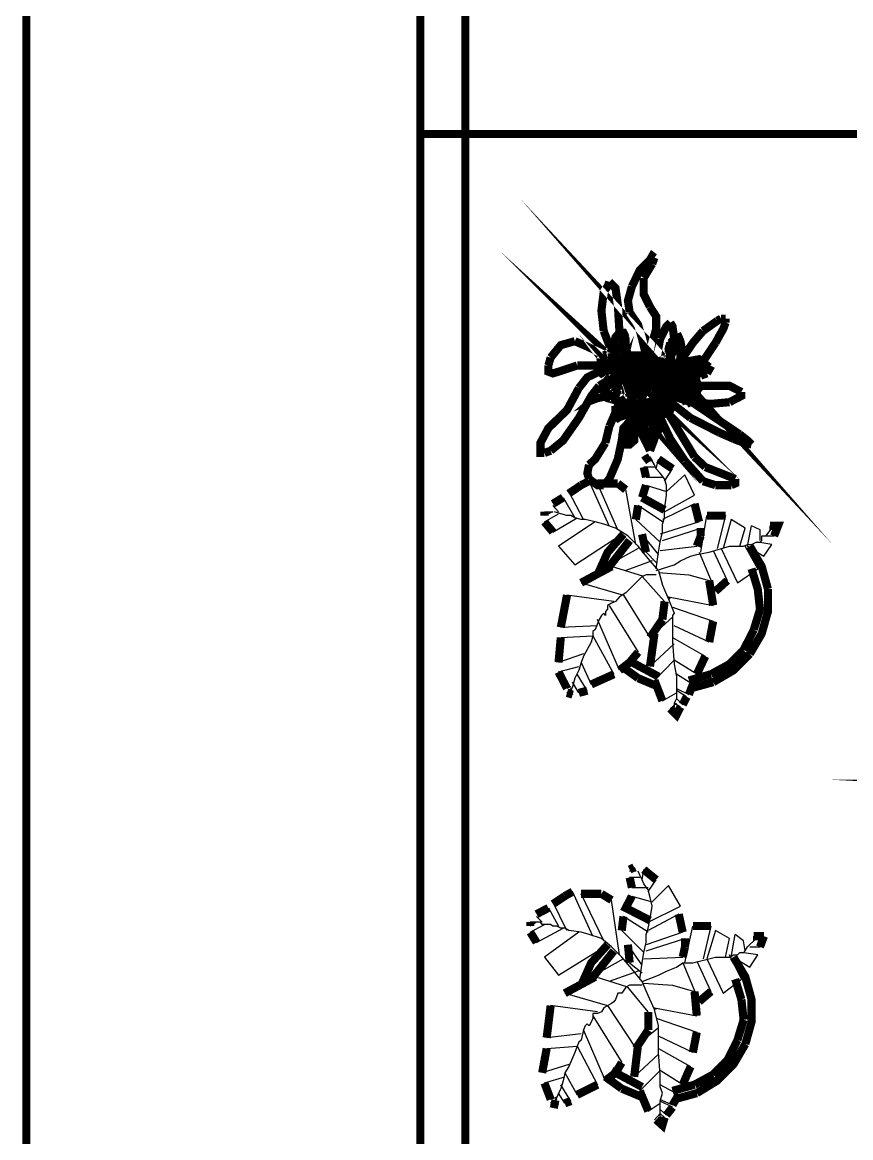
# Model space of a CAD drawing. Header units: inches. Extents: x -524 to 1067, y -71 to 1110.
# Drawn here: x 321.6 to 416.1, y 299.3 to 426.5 of the extents above; entities that cross this region are included whole.
import ezdxf

# ---------------------------------------------------------------- set-up
doc = ezdxf.new("R2010")
doc.units = ezdxf.units.IN
doc.header["$MEASUREMENT"] = 0
doc.layers.add('P', color=7, linetype='Continuous')

msp = doc.modelspace()

# ---------------------------------------------------------------- linework, layer by layer
at = {"layer": 'P', "const_width": 0.927058823529412}
for points in [[(322.0245613318464, -70.81108698948174), (322.0245613318464, 746.8657448771235), (1045.838512235043, 746.8657448771235), (1045.838512235043, -42.29125373334466)], [(366.9613654078075, -19.82285169536408), (366.9613654078075, 604.0731371883787)], [(372.1112866676501, 604.0731371883787), (372.1112866676501, -14.73862751750396)], [(366.9613654078075, 413.7705897126953), (435.8484057042413, 413.7705897126953)], [(395.2877572558853, 387.6304507594763), (396.1892672141994, 386.6668935570677), (395.7403371539863, 387.1815206992632)], [(389.4954645277705, 387.6304507594763), (389.9443945879837, 387.1815206992632), (389.236326037729, 387.8238921675356)], [(391.1050430363393, 396.386411852575), (392.0065529946532, 398.2551288511854), (393.163551605121, 399.4121274616531)], [(393.4226900951628, 398.9631974014401), (392.4554830548664, 397.3536188928713)], [(393.163551605121, 399.4121274616531), (393.4226900951628, 399.8647073597541), (393.6818285852046, 399.6712659516948)], [(393.6818285852046, 399.6712659516948), (393.4226900951628, 398.9631974014401)], [(387.8858860192017, 391.3021876747148), (387.62674752916, 393.6198347335383), (387.8858860192017, 395.7440403843025), (388.3348160794148, 396.386411852575), (388.5282574874741, 396.9010389947704)], [(388.5282574874741, 396.9010389947704), (388.7873959775159, 396.6455503426166)], [(388.7873959775159, 396.6455503426166), (389.236326037729, 396.1929704445156), (389.4954645277705, 394.327903283793), (389.6889059358298, 391.1087462666554)], [(392.4554830548664, 397.3536188928713), (392.4554830548664, 395.4849018942609), (393.163551605121, 394.0687647937514)], [(390.8459045462976, 393.4263933254791), (390.6524631382383, 394.7768333440061), (391.1050430363393, 396.386411852575)], [(393.163551605121, 394.0687647937514), (393.8716201553759, 392.9738134273781), (393.8716201553759, 391.5576763268686), (392.9701101970618, 388.2764720656365)], [(392.7146215449081, 388.5319607177903), (392.2620416468071, 390.4006777164008), (391.813111586594, 392.0102562249695), (390.8459045462976, 393.4263933254791)], [(401.2771412299473, 392.7183247752242), (400.8245613318466, 392.4591862851826)], [(401.791768372143, 392.7183247752242), (401.2771412299473, 392.7183247752242)], [(401.791768372143, 392.2657448771233), (401.791768372143, 392.7183247752242)], [(394.3242000534767, 390.4006777164008), (395.0322686037318, 391.8168148169103), (395.4811986639445, 392.2657448771233)], [(395.4811986639445, 392.2657448771233), (395.7403371539863, 391.8168148169103), (395.9337785620455, 390.4006777164008)], [(400.8245613318466, 392.4591862851826), (399.2149828232778, 391.3021876747148)], [(400.6347697616752, 389.9480978182998), (401.5326298821012, 391.5576763268686), (401.791768372143, 392.2657448771233)], [(381.8344548010452, 388.2764720656365), (382.991453411513, 389.692609166146), (384.6010319200816, 390.141539226359)], [(384.6010319200816, 390.141539226359), (386.2106104286506, 389.4334706761044)], [(391.3641815263809, 382.9951566418292), (391.813111586594, 382.4805294996337), (391.1050430363393, 383.4477365399301), (390.3969744860844, 383.6411779479894), (389.6889059358298, 383.1885980498885)], [(388.7873959775159, 388.9845406158912), (387.8858860192017, 391.3021876747148)], [(388.7873959775159, 389.4334706761044), (389.0465344675574, 390.141539226359), (389.4954645277705, 390.59411912446), (390.1378359960429, 390.8496077766138), (390.3969744860844, 390.4006777164008)], [(389.236326037729, 384.3492464982442), (389.4954645277705, 385.0573150484989), (389.9443945879837, 386.9223822092215), (389.4954645277705, 386.0208722509075)], [(390.3969744860844, 390.59411912446), (390.1378359960429, 391.1087462666554), (389.6889059358298, 391.1087462666554), (389.236326037729, 390.59411912446), (389.0465344675574, 389.692609166146), (389.4954645277705, 388.0830306575772), (389.9443945879837, 387.6304507594763)], [(390.3969744860844, 385.7653835987537), (390.1378359960429, 386.9223822092215), (390.1378359960429, 388.0830306575772), (390.3969744860844, 389.240029268045), (390.3969744860844, 390.59411912446)], [(390.3969744860844, 390.4006777164008), (390.3969744860844, 388.9845406158912), (390.1378359960429, 387.6304507594763)], [(393.8716201553759, 385.506245108712), (393.6818285852046, 386.9223822092215), (394.3242000534767, 390.4006777164008)], [(395.2877572558853, 388.791099207832), (395.4811986639445, 389.692609166146), (395.9337785620455, 390.141539226359)], [(396.8973357644543, 388.791099207832), (396.6418471123004, 390.141539226359), (396.4484057042412, 390.59411912446), (395.9337785620455, 390.4006777164008), (395.4811986639445, 389.9480978182998)], [(395.9337785620455, 390.141539226359), (396.4484057042412, 390.141539226359)], [(399.2149828232778, 391.3021876747148), (398.0579842128097, 389.9480978182998), (396.1892672141994, 387.1815206992632)], [(396.4484057042412, 390.141539226359), (396.6418471123004, 389.692609166146)], [(386.2106104286506, 389.4334706761044), (388.079327427261, 388.5319607177903)], [(389.9443945879837, 387.6304507594763), (389.236326037729, 388.5319607177903), (388.5282574874741, 388.791099207832), (387.8858860192017, 388.5319607177903)], [(389.4954645277705, 387.8238921675356), (388.7873959775159, 389.4334706761044)], [(390.3969744860844, 388.2764720656365), (390.1378359960429, 389.4334706761044), (389.9443945879837, 389.692609166146), (389.236326037729, 388.791099207832)], [(389.236326037729, 388.791099207832), (389.4954645277705, 387.6304507594763)], [(390.3969744860844, 389.240029268045), (390.8459045462976, 388.2764720656365)], [(396.4484057042412, 389.240029268045), (395.9337785620455, 389.240029268045), (395.4811986639445, 388.2764720656365), (395.9337785620455, 386.9223822092215), (396.1892672141994, 386.6668935570677), (395.4811986639445, 387.3749621073225), (394.5796887056306, 387.1815206992632), (394.3242000534767, 386.2143136589668)], [(395.4811986639445, 389.9480978182998), (395.2877572558853, 389.240029268045), (395.7403371539863, 387.6304507594763)], [(395.7403371539863, 387.1815206992632), (395.2877572558853, 388.791099207832)], [(396.6418471123004, 389.692609166146), (396.6418471123004, 388.2764720656365), (396.4484057042412, 387.1815206992632), (396.4484057042412, 386.0208722509075), (396.6418471123004, 384.7981765584573)], [(396.6418471123004, 387.8238921675356), (396.6418471123004, 388.9845406158912), (396.4484057042412, 389.240029268045)], [(396.4484057042412, 387.3749621073225), (396.8973357644543, 388.791099207832)], [(399.2149828232778, 387.8238921675356), (400.6347697616752, 389.9480978182998)], [(381.5753163110037, 387.3749621073225), (381.8344548010452, 388.2764720656365)], [(387.8858860192017, 388.5319607177903), (387.3712588770063, 387.8238921675356)], [(387.3712588770063, 387.3749621073225), (387.62674752916, 388.0830306575772)], [(387.3712588770063, 387.8238921675356), (387.3712588770063, 387.1815206992632), (387.8858860192017, 386.9223822092215), (388.3348160794148, 387.3749621073225)], [(387.62674752916, 388.0830306575772), (388.3348160794148, 388.2764720656365)], [(388.3348160794148, 387.8238921675356), (388.079327427261, 386.6668935570677)], [(388.3348160794148, 388.2764720656365), (389.0465344675574, 388.2764720656365)], [(389.236326037729, 387.8238921675356), (388.3348160794148, 387.8238921675356)], [(388.3348160794148, 387.3749621073225), (389.6889059358298, 387.6304507594763)], [(389.0465344675574, 388.2764720656365), (389.9443945879837, 387.3749621073225)], [(391.813111586594, 387.8238921675356), (392.7146215449081, 387.3749621073225), (392.4554830548664, 386.9223822092215), (392.0065529946532, 386.9223822092215), (389.9443945879837, 387.1815206992632), (390.1378359960429, 386.9223822092215), (391.1050430363393, 386.4734521490084), (391.813111586594, 385.506245108712), (391.1050430363393, 384.604735150398), (390.8459045462976, 384.3492464982442), (390.6524631382383, 384.7981765584573)], [(389.9443945879837, 387.3749621073225), (389.4954645277705, 387.8238921675356)], [(389.6889059358298, 387.6304507594763), (389.9443945879837, 387.3749621073225), (389.4954645277705, 386.9223822092215)], [(390.6524631382383, 384.7981765584573), (390.3969744860844, 385.7653835987537), (389.9443945879837, 386.6668935570677), (389.9443945879837, 387.6304507594763), (390.3969744860844, 388.2764720656365)], [(389.9443945879837, 387.1815206992632), (390.8459045462976, 387.8238921675356)], [(390.1378359960429, 387.6304507594763), (389.9443945879837, 386.6668935570677)], [(390.1378359960429, 387.6304507594763), (391.1050430363393, 388.5319607177903), (392.4554830548664, 388.5319607177903)], [(391.1050430363393, 388.0830306575772), (390.1378359960429, 387.3749621073225)], [(392.9701101970618, 387.1815206992632), (390.1378359960429, 387.6304507594763)], [(390.1378359960429, 387.6304507594763), (390.3969744860844, 387.3749621073225)], [(390.8459045462976, 387.8238921675356), (391.813111586594, 387.8238921675356)], [(392.2620416468071, 388.2764720656365), (391.1050430363393, 388.0830306575772)], [(392.7146215449081, 386.9223822092215), (393.4226900951628, 387.1815206992632), (393.6818285852046, 387.3749621073225), (392.2620416468071, 388.2764720656365)], [(392.4554830548664, 388.5319607177903), (393.6818285852046, 387.8238921675356)], [(393.6818285852046, 387.8238921675356), (393.4226900951628, 387.3749621073225)], [(394.1307586454175, 387.8238921675356), (393.6818285852046, 387.3749621073225)], [(393.6818285852046, 386.9223822092215), (394.1307586454175, 387.6304507594763)], [(394.8388271956724, 388.0830306575772), (394.1307586454175, 387.8238921675356)], [(394.1307586454175, 387.6304507594763), (394.5796887056306, 387.8238921675356), (395.2877572558853, 387.6304507594763)], [(396.1892672141994, 387.1815206992632), (395.4811986639445, 388.0830306575772), (394.8388271956724, 388.0830306575772)], [(395.7403371539863, 387.6304507594763), (396.1892672141994, 387.1815206992632)], [(396.6418471123004, 385.3128037006527), (396.1892672141994, 386.2143136589668), (396.4484057042412, 386.9223822092215), (396.6418471123004, 387.8238921675356)], [(396.4484057042412, 387.1815206992632), (397.3499156625553, 387.8238921675356)], [(399.6675627213788, 386.4734521490084), (399.9230513735324, 386.9223822092215), (398.5069142730231, 387.6304507594763), (397.3499156625553, 387.6304507594763), (396.4484057042412, 386.6668935570677)], [(397.3499156625553, 387.8238921675356), (398.7660527630646, 388.0830306575772), (399.9230513735324, 387.1815206992632)], [(384.8601704101234, 387.3749621073225), (382.7359647593591, 386.6668935570677), (382.0935932910868, 386.4734521490084), (381.5753163110037, 386.6668935570677), (381.5753163110037, 387.3749621073225)], [(387.3712588770063, 387.3749621073225), (384.8601704101234, 387.3749621073225)], [(385.0536118181828, 384.7981765584573), (386.0171690205914, 386.0208722509075), (387.3712588770063, 386.6668935570677)], [(388.3348160794148, 386.9223822092215), (387.62674752916, 386.4734521490084), (387.3712588770063, 386.6668935570677), (387.3712588770063, 387.3749621073225)], [(387.8858860192017, 383.8966666001432), (388.3348160794148, 385.3128037006527), (389.4954645277705, 386.4734521490084), (389.6889059358298, 386.9223822092215), (388.3348160794148, 386.9223822092215)], [(389.4954645277705, 386.9223822092215), (388.3348160794148, 385.7653835987537), (388.079327427261, 384.3492464982442), (388.3348160794148, 383.8966666001432), (389.0465344675574, 383.8966666001432)], [(388.079327427261, 386.6668935570677), (388.7873959775159, 386.9223822092215), (389.6889059358298, 387.1815206992632)], [(389.6889059358298, 387.1815206992632), (389.9443945879837, 386.9223822092215), (389.4954645277705, 386.6668935570677), (388.7873959775159, 385.7653835987537)], [(389.4954645277705, 384.7981765584573), (389.6889059358298, 386.2143136589668), (389.9443945879837, 387.3749621073225)], [(391.5539730965525, 386.2143136589668), (390.1378359960429, 386.9223822092215), (389.9443945879837, 387.1815206992632)], [(389.9443945879837, 387.1815206992632), (392.7146215449081, 386.9223822092215)], [(389.9443945879837, 386.6668935570677), (390.3969744860844, 385.506245108712)], [(390.3969744860844, 387.3749621073225), (391.5539730965525, 386.6668935570677)], [(391.5539730965525, 386.9223822092215), (393.6818285852046, 385.3128037006527)], [(391.5539730965525, 386.6668935570677), (392.2620416468071, 386.0208722509075), (392.2620416468071, 385.3128037006527)], [(391.813111586594, 386.9223822092215), (393.4226900951628, 385.506245108712)], [(393.4226900951628, 387.3749621073225), (392.9701101970618, 387.1815206992632)], [(392.9701101970618, 386.9223822092215), (393.163551605121, 385.3128037006527)], [(393.6818285852046, 385.3128037006527), (393.163551605121, 385.7653835987537), (392.9701101970618, 386.9223822092215)], [(393.6818285852046, 387.3749621073225), (393.6818285852046, 386.4734521490084)], [(394.5796887056306, 386.4734521490084), (393.8716201553759, 386.0208722509075), (393.6818285852046, 386.2143136589668), (393.6818285852046, 386.9223822092215)], [(393.6818285852046, 386.4734521490084), (394.1307586454175, 386.4734521490084)], [(394.1307586454175, 386.4734521490084), (394.5796887056306, 386.6668935570677)], [(395.7403371539863, 386.4734521490084), (394.8388271956724, 385.0573150484989), (394.3242000534767, 383.6411779479894)], [(394.3242000534767, 386.2143136589668), (394.5796887056306, 386.0208722509075), (395.0322686037318, 386.4734521490084)], [(394.5796887056306, 386.6668935570677), (395.9337785620455, 386.9223822092215), (396.1892672141994, 386.6668935570677)], [(395.9337785620455, 386.6668935570677), (394.5796887056306, 386.4734521490084)], [(395.0322686037318, 385.0573150484989), (394.8388271956724, 384.1558050901849), (395.0322686037318, 383.8966666001432), (395.4811986639445, 383.6411779479894), (395.9337785620455, 384.604735150398), (396.1892672141994, 386.4734521490084)], [(395.0322686037318, 386.4734521490084), (395.9337785620455, 386.4734521490084)], [(395.9337785620455, 386.4734521490084), (395.9337785620455, 386.0208722509075), (395.0322686037318, 385.0573150484989)], [(396.1892672141994, 386.4734521490084), (395.9337785620455, 385.3128037006527), (395.7403371539863, 383.8966666001432), (395.7403371539863, 383.1885980498885), (395.2877572558853, 382.9951566418292)], [(396.1892672141994, 386.6668935570677), (395.7403371539863, 386.4734521490084)], [(395.7403371539863, 386.0208722509075), (396.1892672141994, 386.4734521490084), (395.9337785620455, 386.6668935570677)], [(395.9337785620455, 385.7653835987537), (396.1892672141994, 386.9223822092215)], [(398.5069142730231, 385.0573150484989), (397.798845722768, 385.7653835987537), (396.4484057042412, 386.4734521490084), (396.1892672141994, 386.6668935570677)], [(396.1892672141994, 386.6668935570677), (398.9594941711239, 386.2143136589668)], [(396.4484057042412, 386.6668935570677), (396.1892672141994, 386.4734521490084)], [(396.1892672141994, 386.4734521490084), (397.3499156625553, 385.7653835987537)], [(396.8973357644543, 385.3128037006527), (396.4484057042412, 386.4734521490084), (396.4484057042412, 387.3749621073225)], [(399.9230513735324, 387.1815206992632), (399.6675627213788, 386.9223822092215), (399.2149828232778, 386.6668935570677), (396.4484057042412, 386.9223822092215)], [(396.4484057042412, 386.6668935570677), (397.1564742544961, 387.1815206992632)], [(396.4484057042412, 386.9223822092215), (396.6418471123004, 386.6668935570677), (398.0579842128097, 386.0208722509075), (398.5069142730231, 385.506245108712), (398.7660527630646, 384.7981765584573), (397.798845722768, 383.4477365399301), (397.3499156625553, 383.4477365399301)], [(398.2514256208692, 386.2143136589668), (396.4484057042412, 386.6668935570677)], [(397.1564742544961, 387.1815206992632), (398.0579842128097, 387.3749621073225)], [(398.0579842128097, 387.3749621073225), (398.9594941711239, 386.6668935570677), (398.7660527630646, 386.4734521490084), (398.2514256208692, 386.2143136589668)], [(398.9594941711239, 386.2143136589668), (399.6675627213788, 386.4734521490084)], [(387.3712588770063, 385.0573150484989), (386.4697489186924, 383.8966666001432), (385.0536118181828, 381.3855781332604), (383.2505919015546, 378.812442422283), (381.8344548010452, 377.6517939739274)], [(388.5282574874741, 385.7653835987537), (387.3712588770063, 385.0573150484989)], [(388.7873959775159, 385.7653835987537), (388.5282574874741, 384.7981765584573)], [(389.4954645277705, 386.0208722509075), (389.4954645277705, 384.604735150398)], [(391.1050430363393, 383.8966666001432), (390.8459045462976, 384.3492464982442), (390.3969744860844, 385.7653835987537)], [(390.3969744860844, 385.506245108712), (390.8459045462976, 383.8966666001432)], [(392.0065529946532, 386.0208722509075), (391.5539730965525, 386.0208722509075), (391.1050430363393, 385.3128037006527), (390.8459045462976, 384.604735150398), (391.3641815263809, 382.9951566418292)], [(390.8459045462976, 384.3492464982442), (390.8459045462976, 385.0573150484989), (391.5539730965525, 385.506245108712), (392.0065529946532, 385.7653835987537)], [(391.5539730965525, 383.6411779479894), (392.2620416468071, 385.0573150484989), (392.0065529946532, 385.7653835987537), (391.5539730965525, 386.2143136589668)], [(392.2620416468071, 385.3128037006527), (391.5539730965525, 384.1558050901849)], [(392.2620416468071, 385.506245108712), (392.0065529946532, 386.0208722509075)], [(392.0065529946532, 385.7653835987537), (392.2620416468071, 385.3128037006527)], [(393.6818285852046, 385.0573150484989), (392.2620416468071, 386.0208722509075)], [(392.2620416468071, 385.506245108712), (392.9701101970618, 385.3128037006527)], [(392.4554830548664, 384.1558050901849), (392.2620416468071, 385.506245108712)], [(392.2620416468071, 385.3128037006527), (392.2620416468071, 383.6411779479894)], [(392.7146215449081, 385.0573150484989), (392.2620416468071, 384.604735150398)], [(392.4554830548664, 384.1558050901849), (392.9701101970618, 384.7981765584573), (392.4554830548664, 385.3128037006527)], [(392.9701101970618, 384.7981765584573), (392.4554830548664, 385.3128037006527)], [(393.4226900951628, 385.0573150484989), (392.4554830548664, 385.0573150484989)], [(393.8716201553759, 385.506245108712), (393.4226900951628, 385.506245108712)], [(393.4226900951628, 385.506245108712), (393.6818285852046, 385.0573150484989), (394.3242000534767, 384.604735150398)], [(393.4226900951628, 384.604735150398), (393.4226900951628, 385.0573150484989)], [(393.4226900951628, 385.0573150484989), (394.3242000534767, 384.1558050901849)], [(394.8388271956724, 385.0573150484989), (393.8716201553759, 385.506245108712)], [(394.5796887056306, 384.7981765584573), (393.8716201553759, 385.506245108712)], [(394.3242000534767, 385.3128037006527), (393.8716201553759, 385.3128037006527)], [(395.2877572558853, 382.9951566418292), (394.5796887056306, 382.9951566418292), (394.3242000534767, 383.4477365399301), (394.5796887056306, 384.7981765584573), (395.7403371539863, 386.0208722509075)], [(395.7403371539863, 384.3492464982442), (395.9337785620455, 385.7653835987537)], [(397.3499156625553, 385.7653835987537), (398.0579842128097, 384.7981765584573), (397.3499156625553, 383.8966666001432), (396.8973357644543, 384.1558050901849), (396.6418471123004, 385.3128037006527)], [(397.1564742544961, 383.6411779479894), (396.8973357644543, 385.3128037006527)], [(397.798845722768, 383.1885980498885), (398.5069142730231, 384.3492464982442), (398.5069142730231, 385.0573150484989)], [(403.5947882887708, 384.3492464982442), (402.2406984323559, 385.0573150484989), (398.7660527630646, 385.0573150484989)], [(380.6738063526896, 377.8452353819866), (380.6738063526896, 378.5533039322414), (381.5753163110037, 380.2285795227926), (383.6995219617679, 382.2870880915745), (385.0536118181828, 384.7981765584573)], [(388.3348160794148, 383.8966666001432), (387.1778174689471, 383.6411779479894), (386.6631903267516, 383.4477365399301), (387.1778174689471, 383.8966666001432), (388.079327427261, 384.604735150398)], [(389.236326037729, 383.8966666001432), (389.0465344675574, 383.4477365399301), (388.3348160794148, 383.6411779479894), (387.8858860192017, 383.8966666001432)], [(388.5282574874741, 384.7981765584573), (388.7873959775159, 384.3492464982442), (389.236326037729, 384.3492464982442)], [(389.0465344675574, 383.8966666001432), (389.4954645277705, 384.1558050901849)], [(389.4954645277705, 384.604735150398), (389.236326037729, 383.8966666001432)], [(389.4954645277705, 384.1558050901849), (389.4954645277705, 384.7981765584573)], [(391.3641815263809, 382.7396679896755), (390.8459045462976, 384.3492464982442)], [(390.8459045462976, 383.8966666001432), (391.1050430363393, 383.6411779479894), (391.5539730965525, 383.6411779479894)], [(392.0065529946532, 384.604735150398), (391.5539730965525, 384.604735150398), (391.1050430363393, 383.6411779479894)], [(391.5539730965525, 384.1558050901849), (391.1050430363393, 383.8966666001432)], [(392.0065529946532, 382.2870880915745), (392.2620416468071, 383.1885980498885), (392.2620416468071, 384.3492464982442), (392.0065529946532, 384.604735150398)], [(392.0065529946532, 381.8381580313613), (392.0065529946532, 382.9951566418292), (392.4554830548664, 384.1558050901849)], [(394.3242000534767, 384.3492464982442), (393.4226900951628, 384.604735150398)], [(394.3242000534767, 383.8966666001432), (393.8716201553759, 384.604735150398)], [(395.2877572558853, 383.1885980498885), (395.7403371539863, 383.6411779479894), (395.7403371539863, 384.3492464982442)], [(403.4013468807116, 379.5205109725379), (400.6347697616752, 381.3855781332604), (398.2514256208692, 382.9951566418292), (395.7403371539863, 384.604735150398)], [(395.7403371539863, 383.8966666001432), (397.798845722768, 383.1885980498885)], [(396.6418471123004, 384.7981765584573), (397.1564742544961, 383.4477365399301), (397.3499156625553, 382.9951566418292)], [(402.2406984323559, 383.1885980498885), (403.5947882887708, 383.8966666001432), (403.5947882887708, 384.3492464982442)], [(389.6889059358298, 383.1885980498885), (389.236326037729, 382.7396679896755)], [(391.813111586594, 381.8381580313613), (391.3641815263809, 380.6775095830057), (391.3641815263809, 379.2613724824962), (391.3641815263809, 378.812442422283), (390.8459045462976, 378.3598625241821), (390.1378359960429, 378.3598625241821), (389.9443945879837, 378.812442422283), (390.1378359960429, 380.2285795227926), (391.3641815263809, 381.3855781332604), (391.5539730965525, 381.8381580313613), (390.1378359960429, 381.8381580313613), (389.4954645277705, 381.3855781332604), (389.236326037729, 381.5790195413197), (389.236326037729, 382.2870880915745), (389.6889059358298, 382.9951566418292), (390.1378359960429, 383.1885980498885)], [(389.236326037729, 382.7396679896755), (389.236326037729, 382.0315994394206), (389.6889059358298, 381.8381580313613)], [(390.1378359960429, 382.7396679896755), (389.9443945879837, 381.5790195413197), (390.6524631382383, 381.8381580313613)], [(390.1378359960429, 383.1885980498885), (390.8459045462976, 382.9951566418292), (391.813111586594, 382.2870880915745)], [(391.813111586594, 382.0315994394206), (391.1050430363393, 382.7396679896755), (390.1378359960429, 382.7396679896755)], [(390.1378359960429, 382.2870880915745), (391.5539730965525, 382.4805294996337), (391.813111586594, 382.2870880915745)], [(391.1050430363393, 383.6411779479894), (391.5539730965525, 382.4805294996337), (391.813111586594, 382.0315994394206)], [(391.813111586594, 382.2870880915745), (391.3641815263809, 382.7396679896755)], [(392.0065529946532, 382.4805294996337), (391.813111586594, 382.2870880915745)], [(392.2620416468071, 383.6411779479894), (392.0065529946532, 382.4805294996337)], [(392.0065529946532, 382.4805294996337), (392.9701101970618, 383.1885980498885), (394.3242000534767, 383.4477365399301), (395.4811986639445, 382.7396679896755), (395.2877572558853, 382.2870880915745)], [(394.1307586454175, 383.1885980498885), (392.9701101970618, 382.9951566418292), (392.0065529946532, 382.0315994394206), (392.7146215449081, 382.7396679896755)], [(395.2877572558853, 382.2870880915745), (394.8388271956724, 382.0315994394206), (392.0065529946532, 382.4805294996337)], [(392.0065529946532, 382.4805294996337), (392.0065529946532, 381.5790195413197), (392.2620416468071, 380.2285795227926)], [(392.7146215449081, 382.7396679896755), (393.6818285852046, 382.7396679896755)], [(393.6818285852046, 382.7396679896755), (394.5796887056306, 382.2870880915745)], [(394.5796887056306, 381.8381580313613), (395.2877572558853, 381.8381580313613), (395.4811986639445, 382.2870880915745), (394.1307586454175, 383.1885980498885)], [(394.3242000534767, 383.6411779479894), (394.8388271956724, 383.4477365399301)], [(394.8388271956724, 383.4477365399301), (395.2877572558853, 383.1885980498885)], [(395.4811986639445, 383.1885980498885), (397.798845722768, 381.3855781332604)], [(397.3499156625553, 383.4477365399301), (397.1564742544961, 383.6411779479894)], [(397.3499156625553, 382.9951566418292), (397.798845722768, 383.1885980498885)], [(397.798845722768, 383.1885980498885), (400.1164927815917, 382.9951566418292), (402.2406984323559, 383.1885980498885)], [(388.5282574874741, 380.4220209308518), (389.236326037729, 382.0315994394206)], [(389.6889059358298, 381.8381580313613), (390.1378359960429, 382.2870880915745)], [(391.813111586594, 382.2870880915745), (391.3641815263809, 381.8381580313613), (390.3969744860844, 380.4220209308518)], [(390.6524631382383, 381.8381580313613), (391.5539730965525, 382.0315994394206), (391.813111586594, 381.8381580313613)], [(390.6524631382383, 379.2613724824962), (391.1050430363393, 379.2613724824962), (391.5539730965525, 379.9694410327509), (391.813111586594, 381.8381580313613)], [(391.5539730965525, 381.5790195413197), (390.6524631382383, 380.6775095830057)], [(393.8716201553759, 381.8381580313613), (392.0065529946532, 382.0315994394206), (392.9701101970618, 381.3855781332604)], [(390.8459045462976, 378.812442422283), (391.3641815263809, 379.0058838303424), (391.3641815263809, 379.7139523805972), (391.5539730965525, 381.1300894811067), (391.813111586594, 382.2870880915745)], [(391.813111586594, 381.8381580313613), (391.5539730965525, 381.5790195413197)], [(391.813111586594, 382.2870880915745), (392.2620416468071, 382.2870880915745)], [(391.813111586594, 381.5790195413197), (392.0065529946532, 382.2870880915745)], [(392.9701101970618, 378.5533039322414), (393.4226900951628, 378.5533039322414), (394.1307586454175, 379.9694410327509), (394.1307586454175, 380.4220209308518), (393.4226900951628, 381.1300894811067), (392.0065529946532, 381.8381580313613), (391.813111586594, 382.0315994394206)], [(391.813111586594, 382.0315994394206), (394.5796887056306, 381.8381580313613)], [(393.6818285852046, 380.4220209308518), (392.9701101970618, 379.5205109725379), (392.7146215449081, 379.2613724824962), (392.4554830548664, 379.5205109725379), (392.2620416468071, 380.6775095830057), (391.813111586594, 381.5790195413197)], [(392.9701101970618, 378.812442422283), (392.7146215449081, 379.2613724824962), (392.4554830548664, 380.6775095830057), (392.0065529946532, 381.8381580313613)], [(392.0065529946532, 381.3855781332604), (392.2620416468071, 379.5205109725379), (392.9701101970618, 378.1043738720284)], [(392.2620416468071, 382.2870880915745), (393.6818285852046, 381.3855781332604)], [(392.9701101970618, 381.3855781332604), (393.6818285852046, 380.4220209308518)], [(393.6818285852046, 381.3855781332604), (394.1307586454175, 380.870950991065), (394.3242000534767, 380.2285795227926), (393.4226900951628, 379.0058838303424)], [(394.5796887056306, 382.2870880915745), (394.3242000534767, 381.8381580313613), (393.8716201553759, 381.8381580313613)], [(394.1307586454175, 381.8381580313613), (395.4811986639445, 379.0058838303424), (397.1564742544961, 376.4947953634596)], [(398.2514256208692, 376.9437254236726), (395.2877572558853, 381.8381580313613)], [(397.798845722768, 381.3855781332604), (401.0836998218881, 379.7139523805972)], [(388.079327427261, 378.5533039322414), (388.5282574874741, 380.4220209308518)], [(390.3969744860844, 380.4220209308518), (389.9443945879837, 379.2613724824962)], [(390.6524631382383, 380.6775095830057), (390.3969744860844, 379.5205109725379), (390.6524631382383, 379.2613724824962)], [(392.2620416468071, 380.2285795227926), (392.7146215449081, 378.812442422283)], [(389.9443945879837, 378.812442422283), (389.4954645277705, 376.6882367715188), (388.5282574874741, 374.4326369567898), (387.8858860192017, 373.7245684065351)], [(389.9443945879837, 379.2613724824962), (390.3969744860844, 378.812442422283), (390.8459045462976, 378.812442422283)], [(392.7146215449081, 378.812442422283), (392.9701101970618, 378.5533039322414)], [(393.4226900951628, 379.0058838303424), (392.9701101970618, 378.812442422283)], [(393.163551605121, 377.6517939739274), (393.6818285852046, 379.0058838303424)], [(401.0836998218881, 379.7139523805972), (402.6932783304569, 379.0058838303424)], [(402.6932783304569, 379.0058838303424), (403.8502769409247, 378.5533039322414)], [(404.7517868992388, 378.3598625241821), (404.3028568390257, 378.812442422283), (403.4013468807116, 379.5205109725379)], [(381.1263862507903, 377.3963053217736), (380.6738063526896, 377.3963053217736), (380.6738063526896, 377.8452353819866)], [(381.8344548010452, 377.6517939739274), (381.1263862507903, 377.3963053217736)], [(386.2106104286506, 376.0422154653586), (386.9186789789051, 376.6882367715188), (388.079327427261, 378.5533039322414)], [(392.9701101970618, 378.1043738720284), (393.163551605121, 377.6517939739274)], [(403.8502769409247, 378.5533039322414), (404.7517868992388, 378.3598625241821)], [(393.163551605121, 376.9437254236726), (392.7146215449081, 376.6882367715188), (392.4554830548664, 376.4947953634596)], [(394.1307586454175, 376.6882367715188), (395.7403371539863, 375.5932854051456)], [(397.1564742544961, 376.4947953634596), (399.2149828232778, 374.177148304636)], [(399.4741213133195, 375.7867268132048), (398.2514256208692, 376.9437254236726)], [(386.2106104286506, 374.4326369567898), (386.0171690205914, 375.0786582629501), (386.2106104286506, 376.0422154653586)], [(392.4554830548664, 375.7867268132048), (392.7146215449081, 374.6260783648491)], [(402.8867197385161, 374.4326369567898), (401.2771412299473, 375.0786582629501), (399.4741213133195, 375.7867268132048)], [(385.3091004703365, 373.7245684065351), (383.8929633698272, 372.7610112041265)], [(386.2106104286506, 374.177148304636), (385.3091004703365, 373.7245684065351)], [(387.8858860192017, 373.7245684065351), (387.1778174689471, 373.7245684065351), (386.2106104286506, 374.4326369567898)], [(389.4954645277705, 373.9180098145944), (387.1778174689471, 373.9180098145944)], [(390.3969744860844, 373.2099412643396), (389.4954645277705, 373.9180098145944)], [(392.7146215449081, 373.7245684065351), (392.2620416468071, 372.3084313060256)], [(399.2149828232778, 374.177148304636), (400.6347697616752, 373.7245684065351)], [(400.6347697616752, 373.7245684065351), (402.4341398404154, 373.7245684065351)], [(402.4341398404154, 373.7245684065351), (402.8867197385161, 373.9180098145944), (402.8867197385161, 374.4326369567898)], [(383.2505919015546, 372.3084313060256), (382.0935932910868, 371.6003627557708)], [(392.2620416468071, 372.3084313060256), (394.8388271956724, 370.8922942055161)], [(391.813111586594, 371.4069213477115), (391.5539730965525, 369.7973428391427)], [(398.2514256208692, 371.6003627557708), (398.7660527630646, 369.541854186989)], [(381.1263862507903, 370.2499227372438), (381.1263862507903, 370.6988527974568)], [(401.791768372143, 370.2499227372438), (399.6675627213788, 370.2499227372438)], [(382.0935932910868, 368.3812057386333), (381.1263862507903, 369.541854186989)], [(398.9594941711239, 367.9322756784202), (398.9594941711239, 368.8337856367343)], [(406.875992550003, 369.089274288888), (407.777502508317, 369.089274288888), (407.3285724481041, 367.9322756784202)], [(390.1378359960429, 368.1257170864794), (388.3348160794148, 366.0635586798097), (387.1778174689471, 363.4904229688324)], [(390.8459045462976, 367.4176485362248), (388.3348160794148, 364.1984915190872)], [(392.2620416468071, 368.1257170864794), (392.7146215449081, 366.0635586798097)], [(398.9594941711239, 367.9322756784202), (398.5069142730231, 366.7716272300645)], [(406.6205038978492, 361.8808444602636), (405.9124353475947, 364.4539801712409), (404.5583454911796, 366.7716272300645)], [(388.7873959775159, 364.4539801712409), (385.3091004703365, 362.5889130105184)], [(387.62674752916, 364.1984915190872), (387.8858860192017, 364.0050501110279)], [(405.0109253892804, 357.2455503426166), (405.7189939395353, 359.56319740144), (405.4598554494935, 361.8808444602636), (404.7517868992388, 364.1984915190872)], [(400.3756312716334, 360.0121274616532), (399.9230513735324, 362.8444016626721)], [(401.9852097802022, 362.8444016626721), (400.6347697616752, 361.621705970222)], [(383.6995219617679, 361.1727759100089), (382.991453411513, 357.5010389947703)], [(404.5583454911796, 354.4753233856921), (405.9124353475947, 356.7929704445156), (406.6205038978492, 359.3040589113984), (406.6205038978492, 361.8808444602636)], [(394.5796887056306, 358.4025489530844), (394.8388271956724, 360.4647073597541)], [(394.5796887056306, 358.4025489530844), (393.163551605121, 356.3440403843026)], [(400.3756312716334, 358.2091075450251), (399.9230513735324, 355.829413242107)], [(403.8502769409247, 354.9279032837931), (405.0109253892804, 357.2455503426166)], [(382.991453411513, 356.3440403843026), (382.7359647593591, 353.5117661832836)], [(393.6818285852046, 356.7929704445156), (393.163551605121, 353.0591862851826)], [(391.813111586594, 354.6687647937514), (390.8459045462976, 353.5117661832836)], [(400.1164927815917, 352.1576763268685), (402.2406984323559, 353.3183247752243), (403.8502769409247, 354.9279032837931)], [(400.3756312716334, 351.2561663685545), (402.6932783304569, 352.6102562249696), (404.5583454911796, 354.4753233856921)], [(389.6889059358298, 352.6102562249696), (390.8459045462976, 353.5117661832836)], [(390.6524631382383, 353.7672548354373), (394.1307586454175, 351.9021876747148)], [(399.4741213133195, 354.2198347335383), (398.5069142730231, 352.1576763268685)], [(382.7359647593591, 352.4168148169102), (383.6995219617679, 350.5480978182997)], [(389.0465344675574, 352.1576763268685), (386.4697489186924, 351.0006777164008)], [(389.9443945879837, 353.0591862851826), (391.813111586594, 351.7087462666555)], [(397.6054043147087, 351.4496077766138), (400.1164927815917, 352.1576763268685)], [(391.813111586594, 351.7087462666555), (394.1307586454175, 350.7415392263591)], [(393.6818285852046, 351.4496077766138), (394.5796887056306, 349.1319607177903)], [(398.0579842128097, 351.0006777164008), (397.6054043147087, 349.840029268045)], [(397.798845722768, 350.5480978182997), (400.3756312716334, 351.2561663685545)], [(384.345543267928, 349.840029268045), (383.6995219617679, 350.0334706761043)], [(386.0171690205914, 350.292609166146), (385.0536118181828, 350.0334706761043)], [(397.3499156625553, 349.5845406158913), (396.8973357644543, 348.6830306575771)], [(396.6418471123004, 348.4238921675355), (396.1892672141994, 347.5223822092215), (395.4811986639445, 348.2304507594762)], [(428.6363260377288, 339.8613724824961), (432.5635516051211, 339.6679310744368), (428.8954645277706, 339.6679310744368)], [(391.3641815263809, 330.141854186989), (390.8459045462976, 329.8827156969473)], [(390.8459045462976, 328.9812057386332), (391.1050430363393, 327.8242071281654)], [(392.4554830548664, 329.8827156969473), (393.8716201553759, 328.7257170864795)], [(383.4440333096138, 326.857000087869), (382.0935932910868, 325.9554901295549)], [(384.345543267928, 327.3716272300645), (383.4440333096138, 326.857000087869)], [(387.62674752916, 327.1161385779107), (385.3091004703365, 327.1161385779107)], [(388.7873959775159, 326.408070027656), (387.62674752916, 327.1161385779107)], [(391.1050430363393, 326.857000087869), (390.3969744860844, 325.5065600693419), (393.163551605121, 324.0904229688324)], [(381.5753163110037, 325.5065600693419), (380.2248762924764, 324.7984915190872)], [(379.5168077422218, 323.4444016626721), (379.5168077422218, 323.8969815607731)], [(390.1378359960429, 324.5393530290455), (389.9443945879837, 322.9297745204767)], [(396.4484057042412, 324.7984915190872), (396.8973357644543, 322.7363331124175)], [(380.2248762924764, 321.5793345019496), (379.5168077422218, 322.7363331124175)], [(400.1164927815917, 323.4444016626721), (398.0579842128097, 323.4444016626721)], [(397.1564742544961, 321.0647073597542), (397.1564742544961, 322.0282645621626)], [(405.0109253892804, 322.2874030522043), (406.1679239997482, 322.2874030522043)], [(406.1679239997482, 322.2874030522043), (405.7189939395353, 321.0647073597542)], [(388.3348160794148, 321.3201960119079), (386.4697489186924, 319.2616874431261), (385.3091004703365, 316.6849018942608)], [(389.0465344675574, 320.6121274616531), (386.4697489186924, 317.3929704445156)], [(390.6524631382383, 321.3201960119079), (390.8459045462976, 319.2616874431261)], [(397.1564742544961, 321.0647073597542), (396.8973357644543, 319.9040589113984)], [(404.0437183489839, 309.9910992078319), (404.7517868992388, 312.5021876747148), (404.7517868992388, 315.0753233856921), (404.0437183489839, 317.6521089345573), (402.6932783304569, 319.9040589113984)], [(386.9186789789051, 317.6521089345573), (383.4440333096138, 315.7833919359468)], [(403.5947882887708, 315.0753233856921), (402.8867197385161, 317.3929704445156)], [(398.5069142730231, 313.2102562249695), (398.2514256208692, 315.9768333440061)], [(400.1164927815917, 315.9768333440061), (398.7660527630646, 314.8198347335383)], [(403.8502769409247, 312.7576763268685), (403.5947882887708, 315.0753233856921)], [(381.8344548010452, 314.3672548354373), (381.3818749029442, 310.6991677580866)], [(392.9701101970618, 311.6006777164007), (392.9701101970618, 313.6591862851826)], [(403.14220839067, 310.4400292680451), (403.8502769409247, 312.7576763268685)], [(392.9701101970618, 311.6006777164007), (391.5539730965525, 309.4764720656365)], [(398.5069142730231, 311.341539226359), (398.0579842128097, 309.0238921675355)], [(391.813111586594, 309.9910992078319), (391.3641815263809, 306.2573150484989)], [(398.5069142730231, 304.3885980498884), (400.8245613318466, 305.804735150398), (402.6932783304569, 307.6734521490084), (404.0437183489839, 309.9910992078319)], [(400.3756312716334, 306.5128037006526), (401.9852097802022, 308.1223822092215), (403.14220839067, 310.4400292680451)], [(381.3818749029442, 309.4764720656365), (380.8672477607488, 306.7062451087119)], [(389.9443945879837, 307.8668935570677), (389.236326037729, 306.7062451087119)], [(397.798845722768, 307.4143136589668), (396.8973357644543, 305.3558050901848)], [(388.079327427261, 305.804735150398), (389.236326037729, 306.7062451087119)], [(388.079327427261, 306.2573150484989), (389.9443945879837, 304.9032251920839)], [(388.7873959775159, 306.9653835987537), (392.2620416468071, 305.0966666001432)], [(398.2514256208692, 305.3558050901848), (400.3756312716334, 306.5128037006526)], [(381.1263862507903, 305.5492464982441), (381.8344548010452, 303.6805294996336)], [(387.1778174689471, 305.3558050901848), (384.8601704101234, 304.1951566418292)], [(389.9443945879837, 304.9032251920839), (392.2620416468071, 303.9396679896754)], [(395.7403371539863, 304.6477365399301), (398.2514256208692, 305.3558050901848)], [(392.0065529946532, 304.6477365399301), (392.9701101970618, 302.3300894811066)], [(396.4484057042412, 304.1951566418292), (395.7403371539863, 303.0381580313613)], [(395.9337785620455, 303.6805294996336), (398.5069142730231, 304.3885980498884)], [(382.7359647593591, 303.0381580313613), (381.8344548010452, 303.2315994394206)], [(384.1521018598687, 303.4870880915744), (383.4440333096138, 303.2315994394206)], [(395.7403371539863, 302.7790195413196), (395.0322686037318, 301.8775095830057)], [(394.8388271956724, 301.6220209308519), (394.5796887056306, 300.7205109725378), (393.8716201553759, 301.3628824408102)]]:
    msp.add_lwpolyline(points, dxfattribs=at)
at = {"layer": 'P'}
for points in [[(393.163551605121, 376.9437254236726), (393.4226900951628, 376.4947953634596), (392.4554830548664, 376.4947953634596)], [(393.8716201553759, 375.5932854051456), (394.1307586454175, 376.6882367715188)], [(393.6818285852046, 375.7867268132048), (392.4554830548664, 375.7867268132048)], [(393.8716201553759, 364.1984915190872), (394.1307586454175, 366.0635586798097), (394.3242000534767, 367.2242071281655), (394.5796887056306, 368.3812057386333), (394.5796887056306, 369.2827156969473), (394.8388271956724, 369.990784247202), (394.8388271956724, 370.8922942055161), (395.0322686037318, 372.5675697960673), (395.0322686037318, 373.7245684065351), (394.8388271956724, 374.4326369567898), (394.3242000534767, 375.0786582629501), (393.8716201553759, 375.5932854051456), (393.6818285852046, 376.0422154653586), (393.4226900951628, 376.4947953634596)], [(394.8388271956724, 374.177148304636), (395.7403371539863, 375.5932854051456)], [(388.5282574874741, 369.089274288888), (386.2106104286506, 374.177148304636)], [(392.7146215449081, 374.6260783648491), (394.5796887056306, 374.6260783648491)], [(394.8388271956724, 370.6988527974568), (398.2514256208692, 372.5675697960673), (397.1564742544961, 374.8852168548908), (395.0322686037318, 373.0164998562803)], [(385.568238960378, 369.7973428391427), (383.8929633698272, 373.0164998562803)], [(389.4954645277705, 368.640344228675), (387.1778174689471, 373.9180098145944)], [(391.5539730965525, 366.9650686381238), (390.3969744860844, 373.2099412643396)], [(392.7146215449081, 373.7245684065351), (395.0322686037318, 373.0164998562803)], [(383.2505919015546, 372.3084313060256), (384.6010319200816, 369.990784247202)], [(398.2514256208692, 371.6003627557708), (394.5796887056306, 369.7973428391427)], [(381.1263862507903, 370.6988527974568), (382.0935932910868, 370.6988527974568), (381.1263862507903, 370.2499227372438)], [(381.1263862507903, 369.541854186989), (382.7359647593591, 370.4433641453031)], [(382.7359647593591, 370.6988527974568), (382.0935932910868, 371.4069213477115)], [(394.1307586454175, 364.0050501110279), (392.9701101970618, 365.355490129555), (391.813111586594, 366.7716272300645), (390.6524631382383, 367.9322756784202), (389.236326037729, 368.8337856367343), (387.8858860192017, 369.2827156969473), (386.9186789789051, 369.541854186989), (385.7616803684373, 369.7973428391427), (385.3091004703365, 369.7973428391427), (384.6010319200816, 369.990784247202), (384.1521018598687, 370.2499227372438), (383.6995219617679, 370.2499227372438), (382.991453411513, 370.4433641453031), (382.2833848612581, 370.6988527974568)], [(394.5796887056306, 369.541854186989), (391.813111586594, 371.4069213477115)], [(398.9594941711239, 366.0635586798097), (399.6675627213788, 370.2499227372438)], [(401.791768372143, 370.2499227372438), (400.8245613318466, 366.5161385779107)], [(382.0935932910868, 368.3812057386333), (384.8601704101234, 369.990784247202)], [(386.9186789789051, 369.541854186989), (382.7359647593591, 366.7716272300645), (384.6010319200816, 364.6474215793002), (389.9443945879837, 368.1257170864794)], [(391.5539730965525, 369.7973428391427), (394.3242000534767, 367.2242071281655)], [(398.7660527630646, 369.541854186989), (394.3242000534767, 368.1257170864794)], [(403.4013468807116, 366.7716272300645), (404.0437183489839, 368.8337856367343), (402.4341398404154, 369.7973428391427), (401.5326298821012, 366.5161385779107)], [(404.3028568390257, 366.7716272300645), (404.7517868992388, 369.089274288888)], [(405.7189939395353, 367.4176485362248), (405.7189939395353, 368.640344228675), (404.7517868992388, 369.089274288888)], [(406.875992550003, 368.8337856367343), (407.0694339580625, 369.089274288888)], [(406.875992550003, 368.640344228675), (406.875992550003, 369.089274288888)], [(394.1307586454175, 365.808070027656), (392.2620416468071, 368.1257170864794)], [(393.8716201553759, 364.0050501110279), (395.9337785620455, 364.6474215793002), (396.6418471123004, 365.1000014774012), (397.798845722768, 365.6146286195967), (398.5069142730231, 365.808070027656), (399.9230513735324, 366.0635586798097), (402.2406984323559, 366.7716272300645), (403.4013468807116, 366.7716272300645), (403.8502769409247, 366.7716272300645), (404.3028568390257, 366.9650686381238), (404.7517868992388, 366.9650686381238), (405.2700638793222, 367.2242071281655), (405.7189939395353, 367.2242071281655), (405.9124353475947, 367.4176485362248), (405.9124353475947, 367.9322756784202), (406.4270624897899, 367.9322756784202), (407.0694339580625, 368.8337856367343)], [(394.5796887056306, 367.4176485362248), (398.9594941711239, 368.8337856367343)], [(406.1679239997482, 367.9322756784202), (407.3285724481041, 367.9322756784202)], [(391.813111586594, 366.5161385779107), (387.62674752916, 364.1984915190872)], [(394.3242000534767, 366.257000087869), (398.5069142730231, 366.7716272300645)], [(401.2771412299473, 366.5161385779107), (403.14220839067, 362.5889130105184), (405.4598554494935, 364.1984915190872), (404.0437183489839, 366.7716272300645)], [(404.3028568390257, 366.7716272300645), (406.1679239997482, 365.6146286195967), (407.0694339580625, 366.9650686381238), (405.4598554494935, 367.2242071281655)], [(393.4226900951628, 365.1000014774012), (390.3969744860844, 364.0050501110279)], [(392.7146215449081, 366.0635586798097), (393.8716201553759, 364.906560069342)], [(398.7660527630646, 366.0635586798097), (400.6347697616752, 361.621705970222)], [(400.3756312716334, 366.257000087869), (401.9852097802022, 362.8444016626721)], [(392.4554830548664, 363.2969815607732), (388.7873959775159, 364.4539801712409)], [(394.1307586454175, 364.0050501110279), (394.5796887056306, 362.3297745204767), (395.2877572558853, 360.7201960119079), (395.9337785620455, 359.1106175033391), (395.7403371539863, 358.8551288511853), (395.7403371539863, 357.9536188928714), (395.7403371539863, 357.2455503426166), (395.7403371539863, 356.5374817923619), (395.7403371539863, 355.829413242107), (395.9337785620455, 353.3183247752243), (396.1892672141994, 351.9021876747148), (396.1892672141994, 351.0006777164008), (396.1892672141994, 350.292609166146), (396.1892672141994, 349.391099207832), (395.9337785620455, 348.8764720656364), (395.9337785620455, 348.4238921675355)], [(385.3091004703365, 362.5889130105184), (390.1378359960429, 361.1727759100089)], [(393.8716201553759, 363.4904229688324), (392.7146215449081, 363.4904229688324), (392.2620416468071, 363.2969815607732), (391.5539730965525, 362.5889130105184), (390.8459045462976, 361.8808444602636), (390.3969744860844, 361.4282645621627), (389.6889059358298, 360.9793345019496), (389.236326037729, 360.4647073597541), (388.7873959775159, 360.2712659516949), (388.3348160794148, 360.0121274616532), (388.3348160794148, 359.56319740144), (388.079327427261, 359.3040589113984), (388.079327427261, 358.8551288511853), (387.8858860192017, 359.1106175033391), (387.62674752916, 358.8551288511853), (387.3712588770063, 358.4025489530844)], [(392.2620416468071, 363.2969815607732), (394.8388271956724, 360.4647073597541)], [(394.1307586454175, 363.7459116209862), (397.6054043147087, 363.4904229688324), (399.9230513735324, 362.8444016626721)], [(389.0465344675574, 360.4647073597541), (383.6995219617679, 361.1727759100089)], [(388.5282574874741, 360.0121274616532), (391.813111586594, 354.6687647937514)], [(390.1378359960429, 361.1727759100089), (393.163551605121, 356.3440403843026)], [(395.4811986639445, 360.7201960119079), (395.2877572558853, 360.9793345019496), (400.3756312716334, 360.0121274616532)], [(395.7403371539863, 359.8186860535939), (400.3756312716334, 358.2091075450251)], [(387.1778174689471, 357.6944804028296), (382.991453411513, 357.5010389947703)], [(387.3712588770063, 358.4025489530844), (386.9186789789051, 357.2455503426166), (386.6631903267516, 357.0521089345573), (386.6631903267516, 356.5374817923619), (386.4697489186924, 355.829413242107), (385.568238960378, 354.2198347335383), (385.3091004703365, 353.5117661832836), (385.0536118181828, 352.6102562249696), (384.6010319200816, 351.7087462666555), (384.345543267928, 350.7415392263591), (384.1521018598687, 350.292609166146)], [(389.6889059358298, 352.6102562249696), (387.1778174689471, 358.4025489530844)], [(395.7403371539863, 358.6616874431261), (393.6818285852046, 356.7929704445156)], [(399.9230513735324, 355.829413242107), (395.9337785620455, 357.6944804028296)], [(382.991453411513, 356.3440403843026), (386.6631903267516, 356.5374817923619)], [(386.6631903267516, 356.5374817923619), (389.0465344675574, 352.1576763268685)], [(395.7403371539863, 356.3440403843026), (399.4741213133195, 354.2198347335383)], [(395.9337785620455, 355.6359718340478), (393.163551605121, 353.0591862851826)], [(385.568238960378, 354.4753233856921), (382.7359647593591, 353.5117661832836)], [(393.6818285852046, 351.4496077766138), (395.9337785620455, 353.7672548354373)], [(398.5069142730231, 352.1576763268685), (395.9337785620455, 353.7672548354373)], [(382.7359647593591, 352.4168148169102), (385.0536118181828, 353.0591862851826)], [(385.3091004703365, 353.5117661832836), (386.4697489186924, 351.0006777164008)], [(385.0536118181828, 350.0334706761043), (384.345543267928, 351.2561663685545)], [(386.0171690205914, 350.292609166146), (384.8601704101234, 352.1576763268685)], [(398.0579842128097, 351.0006777164008), (396.1892672141994, 352.1576763268685)], [(384.1521018598687, 350.7415392263591), (383.6995219617679, 350.5480978182997)], [(384.1521018598687, 350.5480978182997), (383.6995219617679, 350.0334706761043)], [(384.1521018598687, 350.292609166146), (384.345543267928, 349.840029268045)], [(394.5796887056306, 349.1319607177903), (396.1892672141994, 350.0334706761043)], [(396.1892672141994, 350.5480978182997), (397.6054043147087, 349.840029268045)], [(397.3499156625553, 349.5845406158913), (396.1892672141994, 350.292609166146)], [(396.1892672141994, 348.8764720656364), (395.4811986639445, 348.2304507594762)], [(396.6418471123004, 348.4238921675355), (395.9337785620455, 348.8764720656364)], [(396.8973357644543, 348.6830306575771), (396.1892672141994, 349.391099207832)], [(391.3641815263809, 330.141854186989), (391.5539730965525, 329.689274288888), (390.8459045462976, 329.689274288888)], [(392.0065529946532, 317.3929704445156), (392.2620416468071, 319.2616874431261), (392.4554830548664, 320.4186860535938), (392.7146215449081, 321.5793345019496), (392.7146215449081, 322.4808444602636), (392.9701101970618, 323.1889130105184), (393.163551605121, 324.0904229688324), (393.4226900951628, 325.7000014774011), (393.163551605121, 326.857000087869), (392.9701101970618, 327.5650686381237), (392.4554830548664, 328.2731371883785), (392.2620416468071, 328.7257170864795), (392.0065529946532, 329.2403442286749), (391.813111586594, 329.689274288888)], [(392.2620416468071, 328.7257170864795), (392.4554830548664, 329.8827156969473)], [(392.0065529946532, 328.9812057386332), (390.8459045462976, 328.9812057386332)], [(392.9701101970618, 327.3716272300645), (393.8716201553759, 328.7257170864795)], [(386.6631903267516, 322.2874030522043), (384.345543267928, 327.3716272300645)], [(387.8858860192017, 321.7727759100089), (385.3091004703365, 327.1161385779107)], [(391.1050430363393, 327.8242071281654), (392.9701101970618, 327.8242071281654)], [(392.9701101970618, 323.8969815607731), (396.6418471123004, 325.7000014774011), (395.2877572558853, 328.0796957803192), (393.4226900951628, 326.2146286195966)], [(383.6995219617679, 322.9297745204767), (382.0935932910868, 326.2146286195966)], [(389.6889059358298, 320.1631974014401), (388.7873959775159, 326.408070027656)], [(391.1050430363393, 326.857000087869), (393.4226900951628, 326.2146286195966)], [(380.8672477607488, 323.8969815607731), (380.2248762924764, 324.5393530290455)], [(381.5753163110037, 325.5065600693419), (382.7359647593591, 323.4444016626721)], [(392.9701101970618, 322.7363331124175), (390.1378359960429, 324.5393530290455)], [(396.4484057042412, 324.7984915190872), (392.9701101970618, 322.9297745204767)], [(380.2248762924764, 323.8969815607731), (379.5168077422218, 323.4444016626721)], [(380.4183177005357, 323.8969815607731), (379.5168077422218, 323.8969815607731)], [(379.5168077422218, 322.7363331124175), (381.1263862507903, 323.6378430707314)], [(392.2620416468071, 317.1374817923618), (391.1050430363393, 318.5536188928713), (389.9443945879837, 319.9040589113984), (388.7873959775159, 321.0647073597542), (387.62674752916, 322.0282645621626), (386.2106104286506, 322.4808444602636), (385.3091004703365, 322.7363331124175), (383.8929633698272, 322.9297745204767), (383.4440333096138, 323.1889130105184), (382.991453411513, 323.1889130105184), (382.5425233512999, 323.4444016626721), (382.0935932910868, 323.4444016626721), (381.8344548010452, 323.6378430707314), (381.3818749029442, 323.6378430707314), (380.8672477607488, 323.6378430707314), (380.6738063526896, 323.8969815607731), (380.2248762924764, 323.8969815607731)], [(380.2248762924764, 321.5793345019496), (383.2505919015546, 323.1889130105184)], [(397.1564742544961, 319.2616874431261), (398.0579842128097, 323.4444016626721)], [(400.1164927815917, 323.4444016626721), (399.2149828232778, 319.7106175033391)], [(385.0536118181828, 322.7363331124175), (381.1263862507903, 319.9040589113984), (382.7359647593591, 317.8455503426166), (388.3348160794148, 321.3201960119079)], [(389.9443945879837, 322.9297745204767), (392.4554830548664, 320.4186860535938)], [(394.3242000534767, 301.6220209308519), (394.3242000534767, 302.0709509910649), (394.3242000534767, 302.5235308891659), (394.3242000534767, 303.4870880915744), (394.5796887056306, 304.3885980498884), (394.3242000534767, 305.0966666001432), (394.3242000534767, 306.5128037006526), (394.1307586454175, 309.0238921675355), (394.1307586454175, 309.7319607177902), (394.1307586454175, 310.4400292680451), (394.1307586454175, 311.1480978182997), (394.1307586454175, 312.0496077766138), (393.6818285852046, 313.9183247752242), (392.9701101970618, 315.5279032837931), (392.2620416468071, 317.1374817923618), (394.1307586454175, 317.8455503426166), (395.0322686037318, 318.2944804028296), (396.1892672141994, 318.7470603009306), (396.8973357644543, 319.2616874431261), (398.0579842128097, 319.2616874431261), (400.6347697616752, 319.9040589113984), (401.791768372143, 319.9040589113984), (402.2406984323559, 319.9040589113984), (402.6932783304569, 320.1631974014401), (403.14220839067, 320.1631974014401), (403.4013468807116, 320.4186860535938), (403.8502769409247, 320.4186860535938), (404.0437183489839, 320.6121274616531), (404.3028568390257, 321.0647073597542), (405.2700638793222, 322.0282645621626)], [(396.8973357644543, 322.7363331124175), (392.7146215449081, 321.3201960119079)], [(392.7146215449081, 320.6121274616531), (397.1564742544961, 322.0282645621626)], [(401.791768372143, 319.9040589113984), (402.2406984323559, 322.0282645621626), (400.6347697616752, 322.9297745204767), (399.6675627213788, 319.7106175033391)], [(402.4341398404154, 319.9040589113984), (402.8867197385161, 322.4808444602636)], [(404.0437183489839, 320.6121274616531), (403.8502769409247, 321.7727759100089), (402.8867197385161, 322.4808444602636)], [(405.0109253892804, 322.0282645621626), (405.4598554494935, 322.2874030522043)], [(405.0109253892804, 321.7727759100089), (405.0109253892804, 322.2874030522043)], [(392.2620416468071, 319.0025489530843), (390.6524631382383, 321.3201960119079)], [(404.5583454911796, 321.0647073597542), (405.7189939395353, 321.0647073597542)], [(390.1378359960429, 319.7106175033391), (386.0171690205914, 317.3929704445156)], [(392.4554830548664, 319.7106175033391), (396.8973357644543, 319.9040589113984)], [(398.5069142730231, 319.4551288511854), (400.1164927815917, 315.9768333440061)], [(399.6675627213788, 319.7106175033391), (401.5326298821012, 315.7833919359468), (403.5947882887708, 317.3929704445156), (402.2406984323559, 320.1631974014401)], [(402.6932783304569, 319.9040589113984), (404.5583454911796, 318.7470603009306), (405.4598554494935, 320.1631974014401), (403.5947882887708, 320.4186860535938)], [(391.813111586594, 318.2944804028296), (388.5282574874741, 317.1374817923618)], [(390.8459045462976, 319.2616874431261), (392.2620416468071, 318.1010389947704)], [(396.8973357644543, 319.2616874431261), (398.7660527630646, 314.8198347335383)], [(392.9701101970618, 313.6591862851826), (390.6524631382383, 316.4914604862016), (386.9186789789051, 317.6521089345573)], [(392.4554830548664, 316.9440403843025), (395.7403371539863, 316.6849018942608), (398.2514256208692, 315.9768333440061)], [(392.2620416468071, 316.6849018942608), (390.8459045462976, 316.6849018942608), (390.3969744860844, 316.4914604862016), (389.9443945879837, 315.7833919359468), (389.4954645277705, 315.7833919359468), (389.236326037729, 315.0753233856921), (389.0465344675574, 314.8198347335383), (388.7873959775159, 314.626393325479), (387.8858860192017, 314.1117661832835), (387.62674752916, 313.6591862851826), (387.1778174689471, 313.4657448771234), (386.6631903267516, 313.4657448771234), (386.6631903267516, 312.9511177349278), (386.4697489186924, 312.5021876747148), (386.2106104286506, 312.0496077766138), (386.0171690205914, 312.3087462666555), (385.7616803684373, 312.0496077766138), (385.568238960378, 311.6006777164007), (385.3091004703365, 310.4400292680451), (385.0536118181828, 310.1845406158913), (384.8601704101234, 309.7319607177902), (384.6010319200816, 309.0238921675355), (383.8929633698272, 307.4143136589668), (383.4440333096138, 306.7062451087119), (383.2505919015546, 305.804735150398), (382.991453411513, 304.9032251920839), (382.5425233512999, 303.9396679896754), (382.2833848612581, 303.4870880915744)], [(383.4440333096138, 315.7833919359468), (388.3348160794148, 314.3672548354373)], [(387.1778174689471, 313.6591862851826), (381.8344548010452, 314.3672548354373)], [(388.3348160794148, 314.3672548354373), (391.5539730965525, 309.4764720656365)], [(386.6631903267516, 313.2102562249695), (389.9443945879837, 307.8668935570677)], [(393.8716201553759, 313.9183247752242), (393.6818285852046, 314.1117661832835), (398.5069142730231, 313.2102562249695)], [(393.8716201553759, 312.9511177349278), (398.5069142730231, 311.341539226359)], [(394.1307586454175, 311.8561663685545), (391.813111586594, 309.9910992078319)], [(385.3091004703365, 311.1480978182997), (381.3818749029442, 310.6991677580866)], [(388.079327427261, 305.804735150398), (385.568238960378, 311.6006777164007)], [(398.0579842128097, 309.0238921675355), (394.1307586454175, 310.892609166146)], [(381.3818749029442, 309.4764720656365), (384.8601704101234, 309.7319607177902)], [(384.8601704101234, 309.7319607177902), (387.1778174689471, 305.3558050901848)], [(394.1307586454175, 309.4764720656365), (397.798845722768, 307.4143136589668)], [(394.1307586454175, 308.8304507594762), (391.3641815263809, 306.2573150484989)], [(383.8929633698272, 307.6734521490084), (380.8672477607488, 306.7062451087119)], [(383.4440333096138, 306.7062451087119), (384.8601704101234, 304.1951566418292)], [(392.0065529946532, 304.6477365399301), (394.3242000534767, 306.9653835987537)], [(396.8973357644543, 305.3558050901848), (394.3242000534767, 306.9653835987537)], [(381.1263862507903, 305.5492464982441), (383.4440333096138, 306.2573150484989)], [(384.1521018598687, 303.4870880915744), (382.991453411513, 305.3558050901848)], [(396.4484057042412, 304.1951566418292), (394.3242000534767, 305.3558050901848)], [(383.4440333096138, 303.2315994394206), (382.7359647593591, 304.3885980498884)], [(382.5425233512999, 303.9396679896754), (381.8344548010452, 303.6805294996336)], [(382.5425233512999, 303.6805294996336), (381.8344548010452, 303.2315994394206)], [(382.2833848612581, 303.4870880915744), (382.7359647593591, 303.0381580313613)], [(392.9701101970618, 302.3300894811066), (394.3242000534767, 303.2315994394206)], [(394.3242000534767, 303.6805294996336), (395.7403371539863, 303.0381580313613)], [(395.7403371539863, 302.7790195413196), (394.3242000534767, 303.4870880915744)], [(394.3242000534767, 302.0709509910649), (393.6818285852046, 301.3628824408102)], [(395.0322686037318, 301.8775095830057), (394.3242000534767, 302.5235308891659)], [(394.8388271956724, 301.6220209308519), (394.3242000534767, 302.0709509910649)]]:
    msp.add_lwpolyline(points, dxfattribs=at)

doc.saveas('drawing.dxf')
